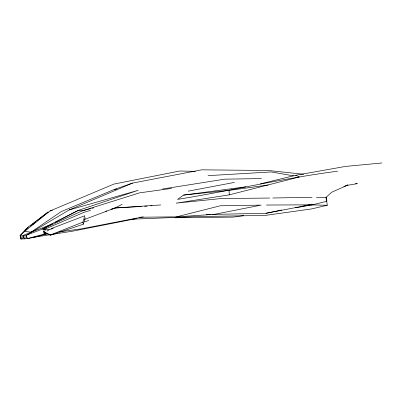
<?xml version="1.0" encoding="UTF-8"?>
<svg xmlns="http://www.w3.org/2000/svg" width="402" height="402" viewBox="0 0 402 402"><rect width="100%" height="100%" fill="white"/><g stroke="black" fill="none" stroke-linecap="round" stroke-linejoin="round"><path stroke-width="0.6" d="M45.275 230.864L43.537 231.532L43.763 232.522L50.506 235.215L83.35 224.205L82.882 222.155L84.777 215.738L51.084 228.637M83.35 224.205L85.244 217.783M36.889 220.768L48.175 211.975L28.366 226.914L24.638 231.391L20.1 235.572L20.884 239.014L27.235 238.677L35.27 237.039L72.817 231.14L136.399 218.608M28.366 226.914L25.115 229.949L20.1 235.572L26.447 235.23L42.577 229.014L82.093 210.899L139.529 192.865L171.739 188.377M195.332 171.347L179.689 171.011L113.846 184.096L50.064 210.955L24.638 231.391L31.054 232.155L47.647 225.884L78.345 210.362L138.127 190.357L69.224 209.929L26.447 235.23L26.502 235.899L27.235 238.677L46.788 233.391M26.095 229.185L25.115 229.949L26.11 229.23M31.984 224.597L35.909 221.537M30.597 225.989L31.597 225.266M32.592 224.547L34.09 223.467M245.743 186.824L183.598 195.076L177.604 199.392C231.065 190.799 283.787 178.091 337.544 171.232M295.219 207.392L298.977 207.196L312.429 204.819L326.449 201.392L327.127 200.935M43.908 233.18L45.089 232.763L43.908 233.18L44.954 232.487M47.044 231.105L49.134 229.723L53.29 228.351M47.647 225.884L42.577 229.014L52.481 223.849M55.235 222.417L78.345 210.362L82.093 210.899L90.525 208.683M122.178 204.291L115.067 207.985L84.365 219.552M346.65 185.262L347.881 185.051L331.685 192.236L326.087 197.307L316.359 197.317M49.134 229.723L43.16 229.884L83.998 212.321L90.611 210.346M69.224 209.929L132.529 183.096L201.688 169.835L268.229 170.493L303.786 174.272M43.537 231.532L50.441 234.939L82.882 222.155M343.826 186.533L347.881 185.051M43.16 229.884L46.104 228.833M105.661 211.316L106.837 210.899M111.54 209.236L115.067 207.985L160.76 204.955M132.529 183.096L114.223 189.488L61.114 211.663L31.054 232.155L23.271 235.386L24.065 238.858L25.251 238.577M110.912 209.357L115.067 207.985L141.444 206.467M50.064 210.955L52.451 210.186M20.884 239.014L22.602 238.522M23.522 236.487L20.592 237.286L26.743 236.959M47.577 233.753L35.27 237.039L33.512 237.145M91.731 208.367L93.535 207.889M269.682 198.045L221.12 198.548L176.166 203.146L229.235 194.859L299.379 176.96L295.686 175.292L260.355 183.89M176.568 216.844L220.271 205.784L261.119 205.1L214.457 214.331L176.568 216.844L139.303 217.231M84.551 221.673L88.797 220.613M326.454 201.392L326.087 197.307L327.283 205.266L311.399 208.96L265.426 215.387L196.98 216.588L134.605 219.07L130.886 219.517M211.954 214.417L266.003 213.291L281.727 210.02M266.003 213.291L309.831 204.859L303.666 205.854M188.206 191.151L234.472 182.402M43.788 234.321L47.486 233.627M295.686 175.292L345.454 166.423L381.9 162.986M115.454 189.282L114.223 189.488L116.686 189.076M162.574 189.01L224.728 179.156L261.491 178.578M345.76 185.578L357.328 183.664L355.453 183.664M301.198 206.256L302.43 206.055M183.598 195.076L229.07 190.377L268.27 185M59.285 231.904L81.666 228.803L143.278 216.844M243.692 215.658L233.2 217.105L174.981 217.763M144.569 206.246L147.072 206.075M150.82 205.814L152.072 205.723M208.025 175.644L271.325 171.94L293.54 175.87M206.321 214.618L210.703 214.462M266.431 205.04L312.429 204.819M272.802 197.99L312.103 197.322M310.455 204.874L327.283 205.266M26.889 237.597L27.045 238.185M20.286 236.064L20.447 236.652M50.441 234.939L50.506 235.215M26.487 235.733L26.597 236.321M20.738 237.924L20.849 238.517M229.07 190.377L229.235 194.859"/></g></svg>
